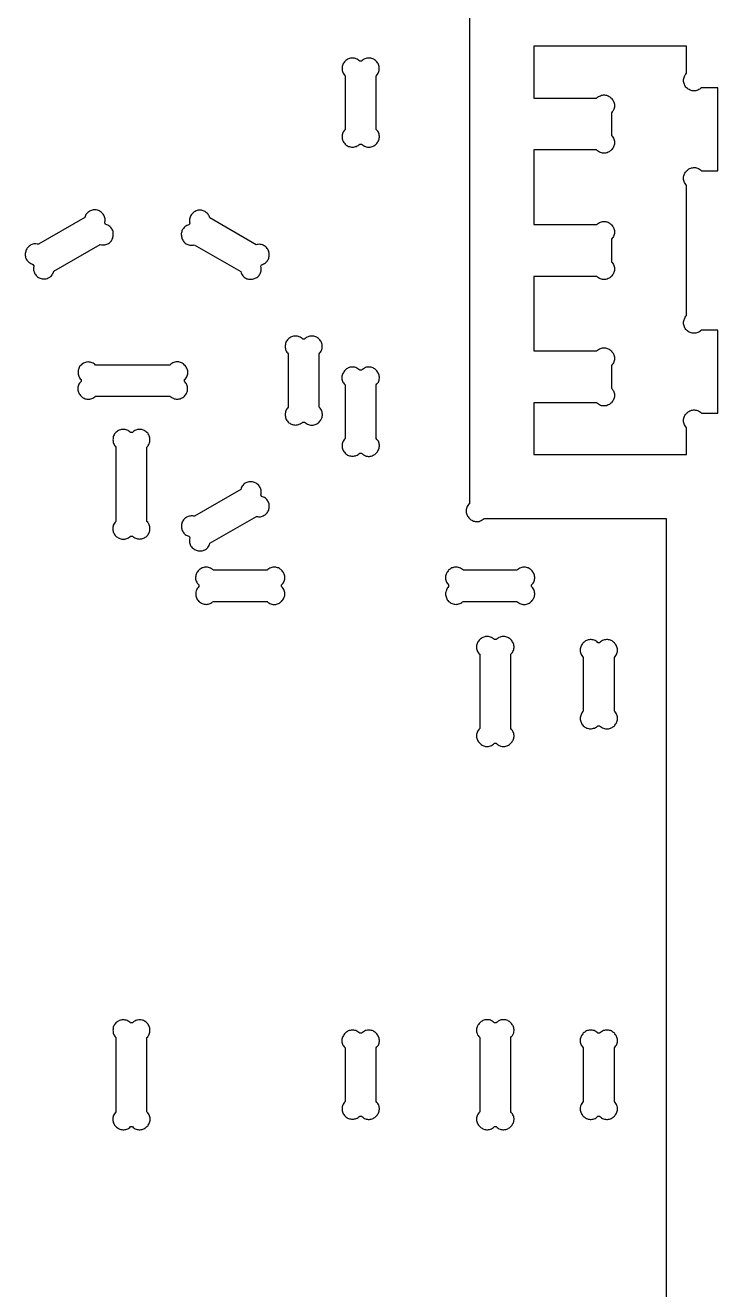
# Model space of a CAD drawing. Extents: x 105 to 1294, y 104 to 1295.
# Drawn here: x 276.5 to 343.4, y 648.8 to 770.8 of the extents above; entities that cross this region are included whole.
import ezdxf

# ---------------------------------------------------------------- set-up
doc = ezdxf.new("R2010")
doc.units = 0
doc.layers.add('LAYER_1', color=62, linetype='CONTINUOUS')

msp = doc.modelspace()

# ---------------------------------------------------------------- linework, layer by layer
at = {"layer": 'LAYER_1'}
msp.add_lwpolyline([(319.42, 776.03), (319.42, 724.59), (319.34, 724.5), (319.27, 724.41), (319.22, 724.31), (319.18, 724.22), (319.14, 724.12), (319.12, 724.03), (319.11, 723.93), (319.11, 723.84), (319.12, 723.74), (319.14, 723.65), (319.17, 723.56), (319.21, 723.48), (319.25, 723.4), (319.3, 723.32), (319.36, 723.24), (319.42, 723.17), (319.49, 723.11), (319.57, 723.05), (319.65, 723), (319.73, 722.96), (319.81, 722.92), (319.9, 722.9), (319.99, 722.88), (320.09, 722.87), (320.18, 722.86), (320.28, 722.87), (320.37, 722.89), (320.47, 722.93), (320.56, 722.97), (320.66, 723.02), (320.75, 723.09), (320.84, 723.17), (338.42, 723.17), (338.42, 615.83)], dxfattribs=at)
for points in [[(340.4, 766.13), (340.4, 768.72), (325.63, 768.72), (325.63, 763.72), (331.71, 763.72), (331.8, 763.8), (331.89, 763.87), (331.99, 763.92), (332.08, 763.96), (332.18, 764), (332.27, 764.02), (332.37, 764.03), (332.46, 764.03), (332.56, 764.01), (332.65, 764), (332.74, 763.97), (332.82, 763.93), (332.91, 763.89), (332.98, 763.84), (333.06, 763.78), (333.13, 763.72), (333.19, 763.65), (333.25, 763.57), (333.3, 763.49), (333.34, 763.41), (333.38, 763.33), (333.41, 763.24), (333.43, 763.15), (333.44, 763.05), (333.44, 762.96), (333.43, 762.86), (333.41, 762.77), (333.38, 762.67), (333.33, 762.58), (333.28, 762.48), (333.21, 762.39), (333.13, 762.3), (333.13, 760.13), (333.21, 760.04), (333.28, 759.95), (333.33, 759.85), (333.38, 759.76), (333.41, 759.66), (333.43, 759.57), (333.44, 759.47), (333.44, 759.38), (333.43, 759.29), (333.41, 759.19), (333.38, 759.11), (333.34, 759.02), (333.3, 758.94), (333.25, 758.86), (333.19, 758.78), (333.13, 758.72), (333.06, 758.65), (332.98, 758.59), (332.91, 758.54), (332.82, 758.5), (332.74, 758.46), (332.65, 758.44), (332.56, 758.42), (332.46, 758.41), (332.37, 758.41), (332.27, 758.41), (332.18, 758.44), (332.08, 758.47), (331.99, 758.51), (331.89, 758.57), (331.8, 758.63), (331.71, 758.72), (325.63, 758.72), (325.63, 751.52), (331.71, 751.52), (331.8, 751.61), (331.89, 751.67), (331.99, 751.73), (332.08, 751.77), (332.18, 751.8), (332.27, 751.82), (332.37, 751.83), (332.46, 751.83), (332.56, 751.82), (332.65, 751.8), (332.74, 751.78), (332.82, 751.74), (332.91, 751.7), (332.98, 751.64), (333.06, 751.59), (333.13, 751.52), (333.19, 751.45), (333.25, 751.38), (333.3, 751.3), (333.34, 751.22), (333.38, 751.13), (333.41, 751.04), (333.43, 750.95), (333.44, 750.86), (333.44, 750.77), (333.43, 750.67), (333.41, 750.57), (333.38, 750.48), (333.33, 750.38), (333.28, 750.29), (333.21, 750.2), (333.13, 750.11), (333.13, 747.94), (333.21, 747.85), (333.28, 747.76), (333.33, 747.66), (333.38, 747.57), (333.41, 747.47), (333.43, 747.38), (333.44, 747.28), (333.44, 747.19), (333.43, 747.09), (333.41, 747), (333.38, 746.91), (333.34, 746.83), (333.3, 746.74), (333.25, 746.67), (333.19, 746.59), (333.13, 746.52), (333.06, 746.46), (332.98, 746.4), (332.91, 746.35), (332.82, 746.31), (332.74, 746.27), (332.65, 746.24), (332.56, 746.22), (332.46, 746.21), (332.37, 746.21), (332.27, 746.22), (332.18, 746.24), (332.08, 746.28), (331.99, 746.32), (331.89, 746.37), (331.8, 746.44), (331.71, 746.52), (325.63, 746.52), (325.63, 739.33), (331.71, 739.33), (331.8, 739.41), (331.89, 739.48), (331.99, 739.54), (332.08, 739.58), (332.18, 739.61), (332.27, 739.63), (332.37, 739.64), (332.46, 739.64), (332.56, 739.63), (332.65, 739.61), (332.74, 739.58), (332.82, 739.55), (332.91, 739.5), (332.98, 739.45), (333.06, 739.4), (333.13, 739.33), (333.19, 739.26), (333.25, 739.19), (333.3, 739.11), (333.34, 739.03), (333.38, 738.94), (333.41, 738.85), (333.43, 738.76), (333.44, 738.67), (333.44, 738.57), (333.43, 738.48), (333.41, 738.38), (333.38, 738.29), (333.33, 738.19), (333.28, 738.1), (333.21, 738.01), (333.13, 737.92), (333.13, 735.74), (333.21, 735.66), (333.28, 735.56), (333.33, 735.47), (333.38, 735.37), (333.41, 735.28), (333.43, 735.18), (333.44, 735.09), (333.44, 734.99), (333.43, 734.9), (333.41, 734.81), (333.38, 734.72), (333.34, 734.63), (333.3, 734.55), (333.25, 734.47), (333.19, 734.4), (333.13, 734.33), (333.06, 734.27), (332.98, 734.21), (332.91, 734.16), (332.82, 734.12), (332.74, 734.08), (332.65, 734.05), (332.56, 734.03), (332.46, 734.02), (332.37, 734.02), (332.27, 734.03), (332.18, 734.05), (332.08, 734.08), (331.99, 734.13), (331.89, 734.18), (331.8, 734.25), (331.71, 734.33), (325.63, 734.33), (325.63, 729.33), (340.4, 729.33), (340.4, 731.92), (340.32, 732.01), (340.25, 732.1), (340.2, 732.19), (340.15, 732.29), (340.12, 732.38), (340.1, 732.48), (340.09, 732.57), (340.09, 732.67), (340.1, 732.76), (340.12, 732.85), (340.15, 732.94), (340.19, 733.03), (340.23, 733.11), (340.28, 733.19), (340.34, 733.26), (340.4, 733.33), (340.47, 733.39), (340.54, 733.45), (340.62, 733.5), (340.71, 733.55), (340.79, 733.58), (340.88, 733.61), (340.97, 733.63), (341.06, 733.64), (341.16, 733.64), (341.25, 733.63), (341.35, 733.61), (341.45, 733.58), (341.54, 733.54), (341.63, 733.48), (341.73, 733.41), (341.82, 733.33), (343.4, 733.33), (343.4, 741.33), (341.82, 741.33), (341.74, 741.26), (341.66, 741.2), (341.57, 741.15), (341.49, 741.11), (341.39, 741.08), (341.3, 741.06), (341.2, 741.04), (341.11, 741.04), (341.01, 741.04), (340.92, 741.06), (340.82, 741.08), (340.73, 741.11), (340.64, 741.15), (340.56, 741.2), (340.48, 741.26), (340.4, 741.33), (340.33, 741.41), (340.27, 741.49), (340.22, 741.57), (340.18, 741.66), (340.15, 741.75), (340.13, 741.85), (340.11, 741.94), (340.11, 742.04), (340.11, 742.13), (340.13, 742.23), (340.15, 742.32), (340.18, 742.41), (340.22, 742.5), (340.27, 742.59), (340.33, 742.67), (340.4, 742.75), (340.4, 755.3), (340.32, 755.39), (340.25, 755.48), (340.2, 755.58), (340.15, 755.67), (340.12, 755.77), (340.1, 755.86), (340.09, 755.96), (340.09, 756.05), (340.1, 756.15), (340.12, 756.24), (340.15, 756.33), (340.19, 756.41), (340.23, 756.49), (340.28, 756.57), (340.34, 756.65), (340.4, 756.72), (340.47, 756.78), (340.54, 756.84), (340.62, 756.89), (340.71, 756.93), (340.79, 756.97), (340.88, 757), (340.97, 757.01), (341.06, 757.02), (341.16, 757.03), (341.25, 757.02), (341.35, 757), (341.45, 756.96), (341.54, 756.92), (341.63, 756.87), (341.73, 756.8), (341.82, 756.72), (343.4, 756.72), (343.4, 764.72), (341.82, 764.72), (341.74, 764.65), (341.66, 764.59), (341.57, 764.54), (341.49, 764.5), (341.39, 764.46), (341.3, 764.44), (341.2, 764.43), (341.11, 764.42), (341.01, 764.43), (340.92, 764.44), (340.82, 764.46), (340.73, 764.5), (340.64, 764.54), (340.56, 764.59), (340.48, 764.65), (340.4, 764.72), (340.33, 764.79), (340.27, 764.87), (340.22, 764.96), (340.18, 765.05), (340.15, 765.14), (340.13, 765.23), (340.11, 765.33), (340.11, 765.42), (340.11, 765.52), (340.13, 765.61), (340.15, 765.71), (340.18, 765.8), (340.22, 765.89), (340.27, 765.97), (340.33, 766.05)], [(307.42, 760.71), (307.35, 760.63), (307.29, 760.55), (307.24, 760.46), (307.2, 760.38), (307.17, 760.28), (307.14, 760.19), (307.13, 760.09), (307.13, 760), (307.13, 759.9), (307.14, 759.81), (307.17, 759.71), (307.2, 759.62), (307.24, 759.53), (307.29, 759.45), (307.35, 759.37), (307.42, 759.29), (307.5, 759.22), (307.58, 759.16), (307.66, 759.11), (307.75, 759.07), (307.84, 759.04), (307.94, 759.02), (308.03, 759), (308.13, 759), (308.22, 759), (308.32, 759.02), (308.41, 759.04), (308.5, 759.07), (308.59, 759.11), (308.68, 759.16), (308.76, 759.22), (308.83, 759.29), (309.01, 759.29), (309.1, 759.21), (309.19, 759.14), (309.28, 759.09), (309.38, 759.04), (309.47, 759.01), (309.57, 758.99), (309.66, 758.98), (309.76, 758.98), (309.85, 758.99), (309.94, 759.01), (310.03, 759.04), (310.12, 759.08), (310.2, 759.12), (310.28, 759.17), (310.35, 759.23), (310.42, 759.29), (310.48, 759.36), (310.54, 759.43), (310.59, 759.51), (310.64, 759.6), (310.67, 759.68), (310.7, 759.77), (310.72, 759.86), (310.73, 759.95), (310.73, 760.05), (310.72, 760.14), (310.7, 760.24), (310.67, 760.34), (310.63, 760.43), (310.57, 760.52), (310.5, 760.62), (310.42, 760.71), (310.42, 765.88), (310.49, 765.95), (310.55, 766.04), (310.6, 766.12), (310.64, 766.21), (310.67, 766.3), (310.7, 766.39), (310.71, 766.49), (310.71, 766.59), (310.71, 766.68), (310.7, 766.78), (310.67, 766.87), (310.64, 766.96), (310.6, 767.05), (310.55, 767.14), (310.49, 767.22), (310.42, 767.29), (310.35, 767.36), (310.26, 767.42), (310.18, 767.47), (310.09, 767.51), (310, 767.54), (309.91, 767.57), (309.81, 767.58), (309.71, 767.59), (309.62, 767.58), (309.52, 767.57), (309.43, 767.54), (309.34, 767.51), (309.25, 767.47), (309.16, 767.42), (309.08, 767.36), (309.01, 767.29), (308.83, 767.29), (308.76, 767.36), (308.68, 767.42), (308.59, 767.47), (308.5, 767.51), (308.41, 767.54), (308.32, 767.57), (308.22, 767.58), (308.13, 767.59), (308.03, 767.58), (307.94, 767.57), (307.84, 767.54), (307.75, 767.51), (307.66, 767.47), (307.58, 767.42), (307.5, 767.36), (307.42, 767.29), (307.35, 767.22), (307.29, 767.14), (307.24, 767.05), (307.2, 766.96), (307.17, 766.87), (307.14, 766.78), (307.13, 766.68), (307.13, 766.59), (307.13, 766.49), (307.14, 766.39), (307.17, 766.3), (307.2, 766.21), (307.24, 766.12), (307.29, 766.04), (307.35, 765.95), (307.42, 765.88)], [(277.37, 747.54), (277.35, 747.44), (277.34, 747.34), (277.34, 747.24), (277.34, 747.14), (277.36, 747.04), (277.39, 746.95), (277.42, 746.86), (277.47, 746.78), (277.52, 746.7), (277.58, 746.62), (277.65, 746.55), (277.72, 746.49), (277.8, 746.43), (277.89, 746.38), (277.98, 746.34), (278.08, 746.31), (278.18, 746.29), (278.28, 746.28), (278.37, 746.28), (278.47, 746.29), (278.57, 746.3), (278.66, 746.33), (278.75, 746.37), (278.83, 746.41), (278.92, 746.46), (278.99, 746.52), (279.06, 746.59), (279.12, 746.66), (279.18, 746.74), (279.23, 746.83), (279.27, 746.92), (279.3, 747.02), (283.78, 749.6), (283.9, 749.58), (284.01, 749.56), (284.12, 749.56), (284.22, 749.57), (284.32, 749.59), (284.42, 749.62), (284.5, 749.66), (284.58, 749.71), (284.66, 749.77), (284.73, 749.83), (284.79, 749.9), (284.85, 749.97), (284.9, 750.05), (284.94, 750.13), (284.98, 750.22), (285, 750.31), (285.02, 750.4), (285.04, 750.49), (285.04, 750.59), (285.04, 750.68), (285.03, 750.77), (285.01, 750.86), (284.98, 750.95), (284.94, 751.04), (284.89, 751.12), (284.84, 751.2), (284.77, 751.27), (284.7, 751.34), (284.61, 751.4), (284.52, 751.45), (284.41, 751.5), (284.3, 751.53), (284.21, 751.69), (284.23, 751.79), (284.24, 751.89), (284.25, 751.98), (284.24, 752.08), (284.22, 752.18), (284.19, 752.27), (284.16, 752.36), (284.11, 752.44), (284.06, 752.52), (284, 752.6), (283.93, 752.67), (283.86, 752.73), (283.78, 752.79), (283.69, 752.84), (283.6, 752.88), (283.5, 752.91), (283.4, 752.93), (283.3, 752.94), (283.21, 752.94), (283.11, 752.94), (283.01, 752.92), (282.92, 752.89), (282.83, 752.85), (282.75, 752.81), (282.67, 752.76), (282.59, 752.7), (282.52, 752.63), (282.46, 752.56), (282.4, 752.48), (282.35, 752.39), (282.31, 752.3), (282.28, 752.2), (277.8, 749.62), (277.68, 749.64), (277.57, 749.66), (277.46, 749.66), (277.36, 749.65), (277.26, 749.63), (277.16, 749.6), (277.08, 749.56), (277, 749.51), (276.92, 749.45), (276.85, 749.39), (276.79, 749.32), (276.73, 749.25), (276.68, 749.17), (276.64, 749.09), (276.6, 749), (276.58, 748.91), (276.56, 748.82), (276.54, 748.73), (276.54, 748.63), (276.54, 748.54), (276.55, 748.45), (276.57, 748.36), (276.6, 748.27), (276.64, 748.18), (276.69, 748.1), (276.74, 748.02), (276.81, 747.95), (276.88, 747.88), (276.97, 747.82), (277.06, 747.77), (277.17, 747.72), (277.28, 747.68)], [(292.86, 749.57), (297.34, 746.98), (297.38, 746.87), (297.43, 746.76), (297.48, 746.67), (297.54, 746.58), (297.61, 746.51), (297.68, 746.44), (297.76, 746.39), (297.84, 746.34), (297.93, 746.3), (298.01, 746.28), (298.1, 746.25), (298.2, 746.24), (298.29, 746.24), (298.38, 746.24), (298.48, 746.26), (298.57, 746.28), (298.66, 746.31), (298.74, 746.34), (298.83, 746.38), (298.91, 746.43), (298.98, 746.49), (299.05, 746.55), (299.11, 746.62), (299.17, 746.7), (299.22, 746.78), (299.25, 746.87), (299.28, 746.96), (299.31, 747.06), (299.32, 747.16), (299.31, 747.27), (299.3, 747.38), (299.28, 747.5), (299.36, 747.65), (299.46, 747.68), (299.55, 747.72), (299.64, 747.77), (299.72, 747.83), (299.79, 747.89), (299.86, 747.96), (299.92, 748.03), (299.97, 748.12), (300.01, 748.2), (300.05, 748.29), (300.07, 748.38), (300.09, 748.48), (300.1, 748.58), (300.1, 748.67), (300.09, 748.77), (300.07, 748.87), (300.04, 748.97), (300, 749.06), (299.95, 749.15), (299.89, 749.23), (299.83, 749.3), (299.76, 749.37), (299.68, 749.43), (299.6, 749.48), (299.52, 749.53), (299.43, 749.56), (299.33, 749.59), (299.24, 749.61), (299.14, 749.62), (299.04, 749.61), (298.94, 749.6), (298.84, 749.58), (294.36, 752.17), (294.33, 752.26), (294.29, 752.36), (294.24, 752.44), (294.19, 752.52), (294.12, 752.6), (294.05, 752.66), (293.98, 752.72), (293.9, 752.77), (293.81, 752.82), (293.72, 752.85), (293.63, 752.88), (293.54, 752.9), (293.44, 752.91), (293.34, 752.91), (293.24, 752.9), (293.14, 752.88), (293.04, 752.84), (292.95, 752.8), (292.86, 752.75), (292.78, 752.7), (292.71, 752.63), (292.64, 752.57), (292.58, 752.49), (292.53, 752.41), (292.49, 752.32), (292.45, 752.23), (292.43, 752.14), (292.41, 752.05), (292.4, 751.95), (292.4, 751.85), (292.41, 751.75), (292.43, 751.65), (292.35, 751.5), (292.23, 751.46), (292.13, 751.42), (292.03, 751.36), (291.95, 751.3), (291.87, 751.24), (291.81, 751.16), (291.75, 751.09), (291.7, 751), (291.67, 750.92), (291.64, 750.83), (291.62, 750.74), (291.6, 750.65), (291.6, 750.55), (291.61, 750.46), (291.62, 750.37), (291.64, 750.27), (291.67, 750.19), (291.7, 750.1), (291.75, 750.02), (291.79, 749.94), (291.85, 749.86), (291.91, 749.79), (291.98, 749.73), (292.06, 749.68), (292.14, 749.63), (292.23, 749.59), (292.32, 749.56), (292.42, 749.54), (292.52, 749.53), (292.63, 749.53), (292.75, 749.54)], [(301.92, 733.89), (301.85, 733.81), (301.79, 733.73), (301.74, 733.65), (301.7, 733.56), (301.67, 733.47), (301.65, 733.37), (301.63, 733.28), (301.63, 733.18), (301.63, 733.09), (301.65, 732.99), (301.67, 732.9), (301.7, 732.8), (301.74, 732.72), (301.79, 732.63), (301.85, 732.55), (301.92, 732.47), (302, 732.41), (302.08, 732.35), (302.16, 732.3), (302.25, 732.25), (302.34, 732.22), (302.44, 732.2), (302.53, 732.19), (302.63, 732.18), (302.72, 732.19), (302.82, 732.2), (302.91, 732.22), (303, 732.25), (303.09, 732.3), (303.18, 732.35), (303.26, 732.41), (303.33, 732.47), (303.51, 732.47), (303.6, 732.39), (303.69, 732.32), (303.78, 732.27), (303.88, 732.23), (303.97, 732.19), (304.07, 732.17), (304.16, 732.16), (304.26, 732.16), (304.35, 732.17), (304.44, 732.19), (304.53, 732.22), (304.62, 732.26), (304.7, 732.3), (304.78, 732.35), (304.85, 732.41), (304.92, 732.47), (304.99, 732.54), (305.04, 732.62), (305.09, 732.7), (305.14, 732.78), (305.17, 732.86), (305.2, 732.95), (305.22, 733.04), (305.23, 733.14), (305.23, 733.23), (305.22, 733.33), (305.2, 733.42), (305.17, 733.52), (305.13, 733.61), (305.07, 733.71), (305, 733.8), (304.92, 733.89), (304.92, 739.06), (304.99, 739.14), (305.05, 739.22), (305.1, 739.3), (305.14, 739.39), (305.17, 739.48), (305.2, 739.58), (305.21, 739.67), (305.21, 739.77), (305.21, 739.86), (305.2, 739.96), (305.17, 740.05), (305.14, 740.14), (305.1, 740.23), (305.05, 740.32), (304.99, 740.4), (304.92, 740.47), (304.85, 740.54), (304.76, 740.6), (304.68, 740.65), (304.59, 740.69), (304.5, 740.73), (304.41, 740.75), (304.31, 740.76), (304.21, 740.77), (304.12, 740.76), (304.02, 740.75), (303.93, 740.73), (303.84, 740.69), (303.75, 740.65), (303.66, 740.6), (303.58, 740.54), (303.51, 740.47), (303.33, 740.47), (303.26, 740.54), (303.18, 740.6), (303.09, 740.65), (303, 740.69), (302.91, 740.73), (302.82, 740.75), (302.72, 740.76), (302.63, 740.77), (302.53, 740.76), (302.44, 740.75), (302.34, 740.73), (302.25, 740.69), (302.16, 740.65), (302.08, 740.6), (302, 740.54), (301.92, 740.47), (301.85, 740.4), (301.79, 740.32), (301.74, 740.23), (301.7, 740.14), (301.67, 740.05), (301.65, 739.96), (301.63, 739.86), (301.63, 739.77), (301.63, 739.67), (301.65, 739.58), (301.67, 739.48), (301.7, 739.39), (301.74, 739.3), (301.79, 739.22), (301.85, 739.14), (301.92, 739.06)], [(281.92, 736.39), (281.84, 736.3), (281.77, 736.21), (281.72, 736.11), (281.67, 736.02), (281.64, 735.92), (281.62, 735.83), (281.61, 735.73), (281.61, 735.64), (281.62, 735.54), (281.64, 735.45), (281.67, 735.36), (281.71, 735.28), (281.75, 735.2), (281.8, 735.12), (281.86, 735.04), (281.92, 734.98), (281.99, 734.91), (282.06, 734.85), (282.14, 734.8), (282.22, 734.76), (282.31, 734.72), (282.4, 734.7), (282.49, 734.68), (282.58, 734.67), (282.68, 734.67), (282.77, 734.68), (282.87, 734.7), (282.96, 734.73), (283.06, 734.77), (283.15, 734.83), (283.24, 734.89), (283.33, 734.98), (290.51, 734.98), (290.58, 734.91), (290.66, 734.85), (290.75, 734.8), (290.84, 734.76), (290.93, 734.72), (291.02, 734.7), (291.12, 734.69), (291.21, 734.68), (291.31, 734.69), (291.41, 734.7), (291.5, 734.72), (291.59, 734.76), (291.68, 734.8), (291.76, 734.85), (291.85, 734.91), (291.92, 734.98), (291.99, 735.05), (292.05, 735.13), (292.1, 735.22), (292.14, 735.31), (292.17, 735.4), (292.2, 735.49), (292.21, 735.59), (292.21, 735.68), (292.21, 735.78), (292.2, 735.87), (292.17, 735.97), (292.14, 736.06), (292.1, 736.15), (292.05, 736.23), (291.99, 736.31), (291.92, 736.39), (291.92, 736.56), (292, 736.65), (292.07, 736.74), (292.13, 736.83), (292.17, 736.93), (292.2, 737.03), (292.22, 737.12), (292.23, 737.22), (292.23, 737.31), (292.22, 737.4), (292.2, 737.5), (292.17, 737.58), (292.14, 737.67), (292.09, 737.75), (292.04, 737.83), (291.99, 737.91), (291.92, 737.97), (291.85, 738.04), (291.78, 738.09), (291.7, 738.15), (291.62, 738.19), (291.53, 738.23), (291.44, 738.25), (291.35, 738.27), (291.26, 738.28), (291.16, 738.28), (291.07, 738.27), (290.97, 738.25), (290.88, 738.22), (290.78, 738.18), (290.69, 738.12), (290.6, 738.06), (290.51, 737.97), (283.33, 737.97), (283.26, 738.04), (283.18, 738.1), (283.09, 738.15), (283, 738.19), (282.91, 738.23), (282.82, 738.25), (282.72, 738.26), (282.63, 738.27), (282.53, 738.26), (282.44, 738.25), (282.34, 738.23), (282.25, 738.19), (282.16, 738.15), (282.08, 738.1), (282, 738.04), (281.92, 737.97), (281.85, 737.9), (281.79, 737.82), (281.74, 737.73), (281.7, 737.64), (281.67, 737.55), (281.65, 737.46), (281.63, 737.36), (281.63, 737.27), (281.63, 737.17), (281.65, 737.08), (281.67, 736.98), (281.7, 736.89), (281.74, 736.8), (281.79, 736.72), (281.85, 736.64), (281.92, 736.56)], [(307.42, 730.89), (307.35, 730.81), (307.29, 730.73), (307.24, 730.64), (307.2, 730.56), (307.17, 730.46), (307.14, 730.37), (307.13, 730.27), (307.13, 730.18), (307.13, 730.08), (307.14, 729.99), (307.17, 729.89), (307.2, 729.8), (307.24, 729.71), (307.29, 729.63), (307.35, 729.55), (307.42, 729.47), (307.5, 729.4), (307.58, 729.34), (307.66, 729.29), (307.75, 729.25), (307.84, 729.22), (307.94, 729.2), (308.03, 729.18), (308.13, 729.18), (308.22, 729.18), (308.32, 729.2), (308.41, 729.22), (308.5, 729.25), (308.59, 729.29), (308.68, 729.34), (308.76, 729.4), (308.83, 729.47), (309.01, 729.47), (309.1, 729.39), (309.19, 729.32), (309.28, 729.27), (309.38, 729.22), (309.47, 729.19), (309.57, 729.17), (309.66, 729.16), (309.76, 729.16), (309.85, 729.17), (309.94, 729.19), (310.03, 729.22), (310.12, 729.26), (310.2, 729.3), (310.28, 729.35), (310.35, 729.41), (310.42, 729.47), (310.48, 729.54), (310.54, 729.61), (310.59, 729.69), (310.64, 729.78), (310.67, 729.86), (310.7, 729.95), (310.72, 730.04), (310.73, 730.13), (310.73, 730.23), (310.72, 730.32), (310.7, 730.42), (310.67, 730.52), (310.63, 730.61), (310.57, 730.7), (310.5, 730.8), (310.42, 730.89), (310.42, 736.06), (310.5, 736.15), (310.57, 736.24), (310.63, 736.33), (310.67, 736.43), (310.7, 736.52), (310.72, 736.62), (310.73, 736.72), (310.73, 736.81), (310.72, 736.9), (310.7, 736.99), (310.67, 737.08), (310.64, 737.17), (310.59, 737.25), (310.54, 737.33), (310.48, 737.4), (310.42, 737.47), (310.35, 737.54), (310.28, 737.59), (310.2, 737.64), (310.12, 737.69), (310.03, 737.72), (309.94, 737.75), (309.85, 737.77), (309.76, 737.78), (309.66, 737.78), (309.57, 737.77), (309.47, 737.75), (309.38, 737.72), (309.28, 737.68), (309.19, 737.62), (309.1, 737.55), (309.01, 737.47), (308.83, 737.47), (308.74, 737.55), (308.65, 737.62), (308.56, 737.68), (308.46, 737.72), (308.37, 737.75), (308.27, 737.77), (308.18, 737.78), (308.08, 737.78), (307.99, 737.77), (307.9, 737.75), (307.81, 737.72), (307.72, 737.69), (307.64, 737.64), (307.56, 737.59), (307.49, 737.54), (307.42, 737.47), (307.36, 737.4), (307.3, 737.33), (307.25, 737.25), (307.2, 737.17), (307.17, 737.08), (307.14, 736.99), (307.12, 736.9), (307.11, 736.81), (307.11, 736.72), (307.12, 736.62), (307.14, 736.52), (307.17, 736.43), (307.21, 736.33), (307.27, 736.24), (307.34, 736.15), (307.42, 736.06)], [(285.29, 722.89), (285.21, 722.8), (285.14, 722.71), (285.09, 722.61), (285.04, 722.52), (285.01, 722.42), (284.99, 722.33), (284.98, 722.23), (284.98, 722.14), (284.99, 722.04), (285.01, 721.95), (285.04, 721.86), (285.08, 721.78), (285.12, 721.7), (285.17, 721.62), (285.23, 721.54), (285.29, 721.47), (285.36, 721.41), (285.44, 721.35), (285.51, 721.3), (285.6, 721.26), (285.68, 721.22), (285.77, 721.19), (285.86, 721.18), (285.96, 721.17), (286.05, 721.16), (286.15, 721.17), (286.24, 721.19), (286.34, 721.23), (286.43, 721.27), (286.53, 721.32), (286.62, 721.39), (286.71, 721.47), (286.88, 721.47), (286.95, 721.41), (287.03, 721.35), (287.12, 721.3), (287.21, 721.26), (287.3, 721.22), (287.39, 721.2), (287.49, 721.19), (287.58, 721.18), (287.68, 721.19), (287.78, 721.2), (287.87, 721.22), (287.96, 721.26), (288.05, 721.3), (288.13, 721.35), (288.22, 721.41), (288.29, 721.47), (288.36, 721.55), (288.42, 721.63), (288.47, 721.72), (288.51, 721.81), (288.54, 721.9), (288.57, 721.99), (288.58, 722.09), (288.58, 722.18), (288.58, 722.28), (288.57, 722.37), (288.54, 722.47), (288.51, 722.56), (288.47, 722.65), (288.42, 722.73), (288.36, 722.81), (288.29, 722.89), (288.29, 730.06), (288.36, 730.13), (288.42, 730.21), (288.47, 730.3), (288.51, 730.39), (288.54, 730.48), (288.57, 730.57), (288.58, 730.67), (288.58, 730.76), (288.58, 730.86), (288.57, 730.96), (288.54, 731.05), (288.51, 731.14), (288.47, 731.23), (288.42, 731.32), (288.36, 731.4), (288.29, 731.47), (288.22, 731.54), (288.13, 731.6), (288.05, 731.65), (287.96, 731.69), (287.87, 731.72), (287.78, 731.75), (287.68, 731.76), (287.58, 731.76), (287.49, 731.76), (287.39, 731.75), (287.3, 731.72), (287.21, 731.69), (287.12, 731.65), (287.03, 731.6), (286.95, 731.54), (286.88, 731.47), (286.71, 731.47), (286.63, 731.54), (286.55, 731.6), (286.47, 731.65), (286.38, 731.69), (286.29, 731.72), (286.19, 731.75), (286.1, 731.76), (286, 731.76), (285.9, 731.76), (285.81, 731.75), (285.72, 731.72), (285.62, 731.69), (285.54, 731.65), (285.45, 731.6), (285.37, 731.54), (285.29, 731.47), (285.22, 731.4), (285.17, 731.32), (285.12, 731.23), (285.07, 731.14), (285.04, 731.05), (285.02, 730.96), (285.01, 730.86), (285, 730.76), (285.01, 730.67), (285.02, 730.57), (285.04, 730.48), (285.07, 730.39), (285.12, 730.3), (285.17, 730.21), (285.22, 730.13), (285.29, 730.06)], [(292.44, 721.3), (292.41, 721.18), (292.4, 721.07), (292.4, 720.96), (292.41, 720.85), (292.43, 720.76), (292.46, 720.66), (292.5, 720.57), (292.54, 720.49), (292.6, 720.42), (292.66, 720.35), (292.73, 720.29), (292.8, 720.23), (292.88, 720.18), (292.97, 720.14), (293.05, 720.1), (293.14, 720.07), (293.23, 720.05), (293.33, 720.04), (293.42, 720.04), (293.51, 720.04), (293.61, 720.05), (293.7, 720.07), (293.79, 720.1), (293.87, 720.14), (293.95, 720.18), (294.03, 720.24), (294.1, 720.31), (294.17, 720.38), (294.23, 720.47), (294.28, 720.56), (294.33, 720.67), (294.37, 720.78), (298.85, 723.37), (298.95, 723.35), (299.05, 723.33), (299.15, 723.33), (299.24, 723.34), (299.34, 723.36), (299.43, 723.39), (299.52, 723.42), (299.61, 723.47), (299.69, 723.52), (299.76, 723.58), (299.83, 723.65), (299.89, 723.72), (299.95, 723.8), (300, 723.88), (300.04, 723.98), (300.07, 724.07), (300.09, 724.17), (300.1, 724.27), (300.1, 724.37), (300.1, 724.47), (300.08, 724.57), (300.05, 724.66), (300.02, 724.75), (299.97, 724.83), (299.92, 724.91), (299.86, 724.99), (299.79, 725.06), (299.72, 725.12), (299.64, 725.18), (299.55, 725.23), (299.46, 725.27), (299.36, 725.3), (299.28, 725.45), (299.3, 725.56), (299.32, 725.68), (299.32, 725.79), (299.31, 725.89), (299.29, 725.99), (299.26, 726.08), (299.22, 726.17), (299.17, 726.25), (299.12, 726.33), (299.05, 726.4), (298.98, 726.46), (298.91, 726.52), (298.83, 726.57), (298.75, 726.61), (298.66, 726.64), (298.57, 726.67), (298.48, 726.69), (298.39, 726.7), (298.29, 726.71), (298.2, 726.71), (298.11, 726.69), (298.02, 726.67), (297.93, 726.65), (297.84, 726.61), (297.76, 726.56), (297.68, 726.5), (297.61, 726.44), (297.54, 726.36), (297.48, 726.28), (297.43, 726.18), (297.38, 726.08), (297.35, 725.96), (292.87, 723.38), (292.77, 723.4), (292.67, 723.41), (292.57, 723.41), (292.47, 723.4), (292.38, 723.38), (292.28, 723.36), (292.19, 723.32), (292.11, 723.28), (292.03, 723.23), (291.95, 723.17), (291.88, 723.1), (291.82, 723.03), (291.76, 722.95), (291.71, 722.86), (291.67, 722.77), (291.64, 722.67), (291.62, 722.57), (291.61, 722.47), (291.61, 722.37), (291.62, 722.27), (291.64, 722.18), (291.66, 722.09), (291.7, 722), (291.74, 721.91), (291.79, 721.83), (291.85, 721.76), (291.92, 721.69), (291.99, 721.62), (292.07, 721.57), (292.16, 721.52), (292.25, 721.48), (292.35, 721.45)], [(293.29, 716.59), (293.23, 716.51), (293.17, 716.43), (293.12, 716.35), (293.07, 716.26), (293.04, 716.17), (293.02, 716.07), (293.01, 715.98), (293, 715.88), (293.01, 715.79), (293.02, 715.69), (293.04, 715.6), (293.07, 715.5), (293.12, 715.42), (293.17, 715.33), (293.23, 715.25), (293.29, 715.17), (293.37, 715.11), (293.45, 715.05), (293.54, 715), (293.62, 714.95), (293.72, 714.92), (293.81, 714.9), (293.91, 714.89), (294, 714.88), (294.1, 714.89), (294.19, 714.9), (294.29, 714.92), (294.38, 714.95), (294.47, 715), (294.55, 715.05), (294.63, 715.11), (294.71, 715.17), (299.88, 715.17), (299.97, 715.09), (300.06, 715.02), (300.15, 714.97), (300.25, 714.93), (300.34, 714.89), (300.44, 714.87), (300.53, 714.86), (300.63, 714.86), (300.72, 714.88), (300.81, 714.89), (300.9, 714.92), (300.99, 714.96), (301.07, 715), (301.15, 715.05), (301.22, 715.11), (301.29, 715.17), (301.35, 715.24), (301.41, 715.32), (301.46, 715.4), (301.51, 715.48), (301.54, 715.56), (301.57, 715.65), (301.59, 715.74), (301.6, 715.84), (301.6, 715.93), (301.59, 716.03), (301.57, 716.12), (301.54, 716.22), (301.5, 716.31), (301.44, 716.41), (301.37, 716.5), (301.29, 716.59), (301.29, 716.76), (301.37, 716.85), (301.44, 716.94), (301.5, 717.03), (301.54, 717.13), (301.57, 717.22), (301.59, 717.32), (301.6, 717.42), (301.6, 717.51), (301.59, 717.6), (301.57, 717.69), (301.54, 717.78), (301.51, 717.87), (301.46, 717.95), (301.41, 718.03), (301.35, 718.1), (301.29, 718.17), (301.22, 718.24), (301.15, 718.29), (301.07, 718.34), (300.99, 718.39), (300.9, 718.42), (300.81, 718.45), (300.72, 718.47), (300.63, 718.48), (300.53, 718.48), (300.44, 718.47), (300.34, 718.45), (300.25, 718.42), (300.15, 718.38), (300.06, 718.32), (299.97, 718.25), (299.88, 718.17), (294.71, 718.17), (294.62, 718.25), (294.53, 718.32), (294.43, 718.38), (294.34, 718.42), (294.24, 718.45), (294.15, 718.47), (294.05, 718.48), (293.96, 718.48), (293.86, 718.47), (293.77, 718.45), (293.68, 718.42), (293.6, 718.39), (293.52, 718.34), (293.44, 718.29), (293.36, 718.24), (293.29, 718.17), (293.23, 718.1), (293.17, 718.03), (293.12, 717.95), (293.08, 717.87), (293.04, 717.78), (293.01, 717.69), (293, 717.6), (292.98, 717.51), (292.98, 717.42), (292.99, 717.32), (293.01, 717.22), (293.05, 717.13), (293.09, 717.03), (293.14, 716.94), (293.21, 716.85), (293.29, 716.76)], [(317.42, 716.59), (317.35, 716.51), (317.29, 716.43), (317.24, 716.35), (317.2, 716.26), (317.17, 716.17), (317.15, 716.07), (317.13, 715.98), (317.13, 715.88), (317.13, 715.79), (317.15, 715.69), (317.17, 715.6), (317.2, 715.5), (317.24, 715.42), (317.29, 715.33), (317.35, 715.25), (317.42, 715.17), (317.5, 715.11), (317.58, 715.05), (317.66, 715), (317.75, 714.95), (317.84, 714.92), (317.94, 714.9), (318.03, 714.89), (318.13, 714.88), (318.22, 714.89), (318.32, 714.9), (318.41, 714.92), (318.5, 714.95), (318.59, 715), (318.68, 715.05), (318.76, 715.11), (318.84, 715.17), (324.01, 715.17), (324.1, 715.09), (324.19, 715.02), (324.28, 714.97), (324.38, 714.93), (324.47, 714.89), (324.57, 714.87), (324.66, 714.86), (324.76, 714.86), (324.85, 714.88), (324.94, 714.89), (325.03, 714.92), (325.12, 714.96), (325.2, 715), (325.28, 715.05), (325.35, 715.11), (325.42, 715.17), (325.48, 715.24), (325.54, 715.32), (325.59, 715.4), (325.64, 715.48), (325.67, 715.56), (325.7, 715.65), (325.72, 715.74), (325.73, 715.84), (325.73, 715.93), (325.72, 716.03), (325.7, 716.12), (325.67, 716.22), (325.63, 716.31), (325.57, 716.41), (325.5, 716.5), (325.42, 716.59), (325.42, 716.76), (325.5, 716.85), (325.57, 716.94), (325.63, 717.03), (325.67, 717.13), (325.7, 717.22), (325.72, 717.32), (325.73, 717.42), (325.73, 717.51), (325.72, 717.6), (325.7, 717.69), (325.67, 717.78), (325.64, 717.87), (325.59, 717.95), (325.54, 718.03), (325.48, 718.1), (325.42, 718.17), (325.35, 718.24), (325.28, 718.29), (325.2, 718.34), (325.12, 718.39), (325.03, 718.42), (324.94, 718.45), (324.85, 718.47), (324.76, 718.48), (324.66, 718.48), (324.57, 718.47), (324.47, 718.45), (324.38, 718.42), (324.28, 718.38), (324.19, 718.32), (324.1, 718.25), (324.01, 718.17), (318.84, 718.17), (318.75, 718.25), (318.65, 718.32), (318.56, 718.38), (318.46, 718.42), (318.37, 718.45), (318.27, 718.47), (318.18, 718.48), (318.08, 718.48), (317.99, 718.47), (317.9, 718.45), (317.81, 718.42), (317.72, 718.39), (317.64, 718.34), (317.56, 718.29), (317.49, 718.24), (317.42, 718.17), (317.36, 718.1), (317.3, 718.03), (317.25, 717.95), (317.2, 717.87), (317.17, 717.78), (317.14, 717.69), (317.12, 717.6), (317.11, 717.51), (317.11, 717.42), (317.12, 717.32), (317.14, 717.22), (317.17, 717.13), (317.21, 717.03), (317.27, 716.94), (317.34, 716.85), (317.42, 716.76)], [(320.42, 702.89), (320.34, 702.8), (320.27, 702.71), (320.21, 702.62), (320.17, 702.52), (320.14, 702.43), (320.12, 702.33), (320.11, 702.24), (320.11, 702.14), (320.12, 702.05), (320.14, 701.96), (320.17, 701.87), (320.2, 701.78), (320.25, 701.7), (320.3, 701.62), (320.36, 701.55), (320.42, 701.48), (320.49, 701.42), (320.56, 701.36), (320.64, 701.31), (320.72, 701.26), (320.81, 701.23), (320.9, 701.2), (320.99, 701.18), (321.08, 701.17), (321.18, 701.17), (321.27, 701.18), (321.37, 701.2), (321.46, 701.23), (321.56, 701.27), (321.65, 701.33), (321.74, 701.4), (321.83, 701.48), (322.01, 701.48), (322.1, 701.4), (322.19, 701.33), (322.28, 701.27), (322.38, 701.23), (322.47, 701.2), (322.57, 701.18), (322.66, 701.17), (322.76, 701.17), (322.85, 701.18), (322.94, 701.2), (323.03, 701.23), (323.12, 701.26), (323.2, 701.31), (323.28, 701.36), (323.35, 701.42), (323.42, 701.48), (323.48, 701.55), (323.54, 701.62), (323.59, 701.7), (323.64, 701.78), (323.67, 701.87), (323.7, 701.96), (323.72, 702.05), (323.73, 702.14), (323.73, 702.24), (323.72, 702.33), (323.7, 702.43), (323.67, 702.52), (323.63, 702.62), (323.57, 702.71), (323.5, 702.8), (323.42, 702.89), (323.42, 710.06), (323.5, 710.15), (323.57, 710.24), (323.63, 710.34), (323.67, 710.43), (323.7, 710.53), (323.72, 710.62), (323.73, 710.72), (323.73, 710.81), (323.72, 710.91), (323.7, 711), (323.67, 711.09), (323.64, 711.17), (323.59, 711.26), (323.54, 711.33), (323.48, 711.41), (323.42, 711.48), (323.35, 711.54), (323.28, 711.6), (323.2, 711.65), (323.12, 711.69), (323.03, 711.73), (322.94, 711.76), (322.85, 711.78), (322.76, 711.79), (322.66, 711.79), (322.57, 711.78), (322.47, 711.76), (322.38, 711.73), (322.28, 711.68), (322.19, 711.63), (322.1, 711.56), (322.01, 711.48), (321.83, 711.48), (321.74, 711.56), (321.65, 711.63), (321.56, 711.68), (321.46, 711.73), (321.37, 711.76), (321.27, 711.78), (321.18, 711.79), (321.08, 711.79), (320.99, 711.78), (320.9, 711.76), (320.81, 711.73), (320.72, 711.69), (320.64, 711.65), (320.56, 711.6), (320.49, 711.54), (320.42, 711.48), (320.36, 711.41), (320.3, 711.33), (320.25, 711.26), (320.2, 711.17), (320.17, 711.09), (320.14, 711), (320.12, 710.91), (320.11, 710.81), (320.11, 710.72), (320.12, 710.62), (320.14, 710.53), (320.17, 710.43), (320.21, 710.34), (320.27, 710.24), (320.34, 710.15), (320.42, 710.06)], [(330.42, 704.59), (330.35, 704.51), (330.29, 704.43), (330.24, 704.34), (330.2, 704.26), (330.17, 704.16), (330.15, 704.07), (330.13, 703.98), (330.13, 703.88), (330.13, 703.78), (330.15, 703.69), (330.17, 703.59), (330.2, 703.5), (330.24, 703.41), (330.29, 703.33), (330.35, 703.25), (330.42, 703.17), (330.5, 703.1), (330.58, 703.04), (330.66, 702.99), (330.75, 702.95), (330.84, 702.92), (330.94, 702.9), (331.03, 702.88), (331.13, 702.88), (331.22, 702.88), (331.32, 702.9), (331.41, 702.92), (331.5, 702.95), (331.59, 702.99), (331.68, 703.04), (331.76, 703.1), (331.83, 703.17), (332, 703.17), (332.09, 703.09), (332.19, 703.02), (332.28, 702.97), (332.37, 702.92), (332.47, 702.89), (332.57, 702.87), (332.66, 702.86), (332.76, 702.86), (332.85, 702.87), (332.94, 702.89), (333.03, 702.92), (333.11, 702.96), (333.2, 703), (333.28, 703.05), (333.35, 703.11), (333.42, 703.17), (333.48, 703.24), (333.54, 703.32), (333.59, 703.39), (333.63, 703.48), (333.67, 703.56), (333.7, 703.65), (333.72, 703.74), (333.73, 703.84), (333.73, 703.93), (333.72, 704.03), (333.7, 704.12), (333.67, 704.22), (333.62, 704.31), (333.57, 704.4), (333.5, 704.5), (333.42, 704.59), (333.42, 709.76), (333.5, 709.85), (333.57, 709.94), (333.62, 710.03), (333.67, 710.13), (333.7, 710.23), (333.72, 710.32), (333.73, 710.42), (333.73, 710.51), (333.72, 710.6), (333.7, 710.7), (333.67, 710.78), (333.63, 710.87), (333.59, 710.95), (333.54, 711.03), (333.48, 711.1), (333.42, 711.17), (333.35, 711.24), (333.28, 711.29), (333.2, 711.35), (333.11, 711.39), (333.03, 711.43), (332.94, 711.45), (332.85, 711.47), (332.76, 711.48), (332.66, 711.48), (332.57, 711.47), (332.47, 711.45), (332.37, 711.42), (332.28, 711.38), (332.19, 711.32), (332.09, 711.26), (332, 711.17), (331.83, 711.17), (331.75, 711.26), (331.65, 711.32), (331.56, 711.38), (331.46, 711.42), (331.37, 711.45), (331.27, 711.47), (331.18, 711.48), (331.08, 711.48), (330.99, 711.47), (330.9, 711.45), (330.81, 711.43), (330.72, 711.39), (330.64, 711.35), (330.56, 711.29), (330.49, 711.24), (330.42, 711.17), (330.36, 711.1), (330.3, 711.03), (330.25, 710.95), (330.21, 710.87), (330.17, 710.78), (330.14, 710.7), (330.12, 710.6), (330.11, 710.51), (330.11, 710.42), (330.12, 710.32), (330.14, 710.23), (330.17, 710.13), (330.22, 710.03), (330.27, 709.94), (330.34, 709.85), (330.42, 709.76)], [(285.29, 665.91), (285.21, 665.82), (285.14, 665.73), (285.09, 665.64), (285.04, 665.54), (285.01, 665.45), (284.99, 665.35), (284.98, 665.26), (284.98, 665.16), (284.99, 665.07), (285.01, 664.98), (285.04, 664.89), (285.08, 664.8), (285.12, 664.72), (285.17, 664.64), (285.23, 664.57), (285.29, 664.5), (285.36, 664.43), (285.44, 664.38), (285.51, 664.33), (285.6, 664.28), (285.68, 664.25), (285.77, 664.22), (285.86, 664.2), (285.96, 664.19), (286.05, 664.19), (286.15, 664.2), (286.24, 664.22), (286.34, 664.25), (286.43, 664.29), (286.53, 664.35), (286.62, 664.42), (286.71, 664.5), (286.88, 664.5), (286.97, 664.42), (287.06, 664.35), (287.15, 664.29), (287.25, 664.25), (287.34, 664.22), (287.44, 664.2), (287.53, 664.19), (287.63, 664.19), (287.72, 664.2), (287.81, 664.22), (287.9, 664.25), (287.99, 664.28), (288.07, 664.33), (288.15, 664.38), (288.22, 664.43), (288.29, 664.5), (288.36, 664.57), (288.41, 664.64), (288.46, 664.72), (288.51, 664.8), (288.54, 664.89), (288.57, 664.98), (288.59, 665.07), (288.6, 665.16), (288.6, 665.26), (288.59, 665.35), (288.57, 665.45), (288.54, 665.54), (288.5, 665.64), (288.44, 665.73), (288.37, 665.82), (288.29, 665.91), (288.29, 673.08), (288.36, 673.16), (288.42, 673.24), (288.47, 673.33), (288.51, 673.42), (288.54, 673.51), (288.57, 673.6), (288.58, 673.7), (288.58, 673.79), (288.58, 673.89), (288.57, 673.98), (288.54, 674.08), (288.51, 674.17), (288.47, 674.26), (288.42, 674.34), (288.36, 674.42), (288.29, 674.5), (288.22, 674.57), (288.13, 674.63), (288.05, 674.68), (287.96, 674.72), (287.87, 674.75), (287.78, 674.77), (287.68, 674.79), (287.58, 674.79), (287.49, 674.79), (287.39, 674.77), (287.3, 674.75), (287.21, 674.72), (287.12, 674.68), (287.03, 674.63), (286.95, 674.57), (286.88, 674.5), (286.71, 674.5), (286.63, 674.57), (286.55, 674.63), (286.47, 674.68), (286.38, 674.72), (286.29, 674.75), (286.19, 674.77), (286.1, 674.79), (286, 674.79), (285.9, 674.79), (285.81, 674.77), (285.72, 674.75), (285.62, 674.72), (285.54, 674.68), (285.45, 674.63), (285.37, 674.57), (285.29, 674.5), (285.22, 674.42), (285.17, 674.34), (285.12, 674.26), (285.07, 674.17), (285.04, 674.08), (285.02, 673.98), (285.01, 673.89), (285, 673.79), (285.01, 673.7), (285.02, 673.6), (285.04, 673.51), (285.07, 673.42), (285.12, 673.33), (285.17, 673.24), (285.22, 673.16), (285.29, 673.08)], [(320.42, 665.91), (320.34, 665.82), (320.27, 665.73), (320.21, 665.64), (320.17, 665.54), (320.14, 665.45), (320.12, 665.35), (320.11, 665.26), (320.11, 665.16), (320.12, 665.07), (320.14, 664.98), (320.17, 664.89), (320.2, 664.8), (320.25, 664.72), (320.3, 664.64), (320.36, 664.57), (320.42, 664.5), (320.49, 664.43), (320.56, 664.38), (320.64, 664.33), (320.72, 664.28), (320.81, 664.25), (320.9, 664.22), (320.99, 664.2), (321.08, 664.19), (321.18, 664.19), (321.27, 664.2), (321.37, 664.22), (321.46, 664.25), (321.56, 664.29), (321.65, 664.35), (321.74, 664.42), (321.83, 664.5), (322.01, 664.5), (322.1, 664.42), (322.19, 664.35), (322.28, 664.29), (322.38, 664.25), (322.47, 664.22), (322.57, 664.2), (322.66, 664.19), (322.76, 664.19), (322.85, 664.2), (322.94, 664.22), (323.03, 664.25), (323.12, 664.28), (323.2, 664.33), (323.28, 664.38), (323.35, 664.43), (323.42, 664.5), (323.48, 664.57), (323.54, 664.64), (323.59, 664.72), (323.64, 664.8), (323.67, 664.89), (323.7, 664.98), (323.72, 665.07), (323.73, 665.16), (323.73, 665.26), (323.72, 665.35), (323.7, 665.45), (323.67, 665.54), (323.63, 665.64), (323.57, 665.73), (323.5, 665.82), (323.42, 665.91), (323.42, 673.09), (323.5, 673.18), (323.57, 673.27), (323.63, 673.36), (323.67, 673.46), (323.7, 673.55), (323.72, 673.65), (323.73, 673.75), (323.73, 673.84), (323.72, 673.93), (323.7, 674.02), (323.67, 674.11), (323.64, 674.2), (323.59, 674.28), (323.54, 674.36), (323.48, 674.43), (323.42, 674.5), (323.35, 674.57), (323.28, 674.62), (323.2, 674.67), (323.12, 674.72), (323.03, 674.75), (322.94, 674.78), (322.85, 674.8), (322.76, 674.81), (322.66, 674.81), (322.57, 674.8), (322.47, 674.78), (322.38, 674.75), (322.28, 674.71), (322.19, 674.65), (322.1, 674.58), (322.01, 674.5), (321.83, 674.5), (321.74, 674.58), (321.65, 674.65), (321.56, 674.71), (321.46, 674.75), (321.37, 674.78), (321.27, 674.8), (321.18, 674.81), (321.08, 674.81), (320.99, 674.8), (320.9, 674.78), (320.81, 674.75), (320.72, 674.72), (320.64, 674.67), (320.56, 674.62), (320.49, 674.57), (320.42, 674.5), (320.36, 674.43), (320.3, 674.36), (320.25, 674.28), (320.2, 674.2), (320.17, 674.11), (320.14, 674.02), (320.12, 673.93), (320.11, 673.84), (320.11, 673.75), (320.12, 673.65), (320.14, 673.55), (320.17, 673.46), (320.21, 673.36), (320.27, 673.27), (320.34, 673.18), (320.42, 673.09)], [(307.42, 666.91), (307.35, 666.84), (307.29, 666.76), (307.24, 666.67), (307.2, 666.58), (307.17, 666.49), (307.14, 666.4), (307.13, 666.3), (307.13, 666.21), (307.13, 666.11), (307.14, 666.02), (307.17, 665.92), (307.2, 665.83), (307.24, 665.74), (307.29, 665.66), (307.35, 665.58), (307.42, 665.5), (307.5, 665.43), (307.58, 665.37), (307.66, 665.32), (307.75, 665.28), (307.84, 665.25), (307.94, 665.23), (308.03, 665.21), (308.13, 665.21), (308.22, 665.21), (308.32, 665.23), (308.41, 665.25), (308.5, 665.28), (308.59, 665.32), (308.68, 665.37), (308.76, 665.43), (308.83, 665.5), (309.01, 665.5), (309.1, 665.42), (309.19, 665.35), (309.28, 665.29), (309.38, 665.25), (309.47, 665.22), (309.57, 665.2), (309.66, 665.19), (309.76, 665.19), (309.85, 665.2), (309.94, 665.22), (310.03, 665.25), (310.12, 665.28), (310.2, 665.33), (310.28, 665.38), (310.35, 665.44), (310.42, 665.5), (310.48, 665.57), (310.54, 665.64), (310.59, 665.72), (310.64, 665.8), (310.67, 665.89), (310.7, 665.98), (310.72, 666.07), (310.73, 666.16), (310.73, 666.26), (310.72, 666.35), (310.7, 666.45), (310.67, 666.54), (310.63, 666.64), (310.57, 666.73), (310.5, 666.82), (310.42, 666.91), (310.42, 672.09), (310.5, 672.18), (310.57, 672.27), (310.63, 672.36), (310.67, 672.46), (310.7, 672.55), (310.72, 672.65), (310.73, 672.74), (310.73, 672.84), (310.72, 672.93), (310.7, 673.02), (310.67, 673.11), (310.64, 673.2), (310.59, 673.28), (310.54, 673.36), (310.48, 673.43), (310.42, 673.5), (310.35, 673.56), (310.28, 673.62), (310.2, 673.67), (310.12, 673.72), (310.03, 673.75), (309.94, 673.78), (309.85, 673.8), (309.76, 673.81), (309.66, 673.81), (309.57, 673.8), (309.47, 673.78), (309.38, 673.75), (309.28, 673.71), (309.19, 673.65), (309.1, 673.58), (309.01, 673.5), (308.83, 673.5), (308.74, 673.58), (308.65, 673.65), (308.56, 673.71), (308.46, 673.75), (308.37, 673.78), (308.27, 673.8), (308.18, 673.81), (308.08, 673.81), (307.99, 673.8), (307.9, 673.78), (307.81, 673.75), (307.72, 673.72), (307.64, 673.67), (307.56, 673.62), (307.49, 673.56), (307.42, 673.5), (307.36, 673.43), (307.3, 673.36), (307.25, 673.28), (307.2, 673.2), (307.17, 673.11), (307.14, 673.02), (307.12, 672.93), (307.11, 672.84), (307.11, 672.74), (307.12, 672.65), (307.14, 672.55), (307.17, 672.46), (307.21, 672.36), (307.27, 672.27), (307.34, 672.18), (307.42, 672.09)], [(330.42, 666.91), (330.34, 666.82), (330.27, 666.73), (330.22, 666.64), (330.17, 666.54), (330.14, 666.45), (330.12, 666.35), (330.11, 666.26), (330.11, 666.16), (330.12, 666.07), (330.14, 665.98), (330.17, 665.89), (330.21, 665.8), (330.25, 665.72), (330.3, 665.64), (330.36, 665.57), (330.42, 665.5), (330.49, 665.44), (330.56, 665.38), (330.64, 665.33), (330.72, 665.28), (330.81, 665.25), (330.9, 665.22), (330.99, 665.2), (331.08, 665.19), (331.18, 665.19), (331.27, 665.2), (331.37, 665.22), (331.46, 665.25), (331.56, 665.29), (331.65, 665.35), (331.75, 665.42), (331.83, 665.5), (332, 665.5), (332.09, 665.42), (332.19, 665.35), (332.28, 665.29), (332.37, 665.25), (332.47, 665.22), (332.57, 665.2), (332.66, 665.19), (332.76, 665.19), (332.85, 665.2), (332.94, 665.22), (333.03, 665.25), (333.11, 665.28), (333.2, 665.33), (333.28, 665.38), (333.35, 665.44), (333.42, 665.5), (333.48, 665.57), (333.54, 665.64), (333.59, 665.72), (333.63, 665.8), (333.67, 665.89), (333.7, 665.98), (333.72, 666.07), (333.73, 666.16), (333.73, 666.26), (333.72, 666.35), (333.7, 666.45), (333.67, 666.54), (333.62, 666.64), (333.57, 666.73), (333.5, 666.82), (333.42, 666.91), (333.42, 672.09), (333.5, 672.18), (333.57, 672.27), (333.62, 672.36), (333.67, 672.46), (333.7, 672.55), (333.72, 672.65), (333.73, 672.74), (333.73, 672.84), (333.72, 672.93), (333.7, 673.02), (333.67, 673.11), (333.63, 673.2), (333.59, 673.28), (333.54, 673.36), (333.48, 673.43), (333.42, 673.5), (333.35, 673.56), (333.28, 673.62), (333.2, 673.67), (333.11, 673.72), (333.03, 673.75), (332.94, 673.78), (332.85, 673.8), (332.76, 673.81), (332.66, 673.81), (332.57, 673.8), (332.47, 673.78), (332.37, 673.75), (332.28, 673.71), (332.19, 673.65), (332.09, 673.58), (332, 673.5), (331.83, 673.5), (331.75, 673.58), (331.65, 673.65), (331.56, 673.71), (331.46, 673.75), (331.37, 673.78), (331.27, 673.8), (331.18, 673.81), (331.08, 673.81), (330.99, 673.8), (330.9, 673.78), (330.81, 673.75), (330.72, 673.72), (330.64, 673.67), (330.56, 673.62), (330.49, 673.56), (330.42, 673.5), (330.36, 673.43), (330.3, 673.36), (330.25, 673.28), (330.21, 673.2), (330.17, 673.11), (330.14, 673.02), (330.12, 672.93), (330.11, 672.84), (330.11, 672.74), (330.12, 672.65), (330.14, 672.55), (330.17, 672.46), (330.22, 672.36), (330.27, 672.27), (330.34, 672.18), (330.42, 672.09)]]:
    msp.add_lwpolyline(points, close=True, dxfattribs=at)

doc.saveas('drawing.dxf')
